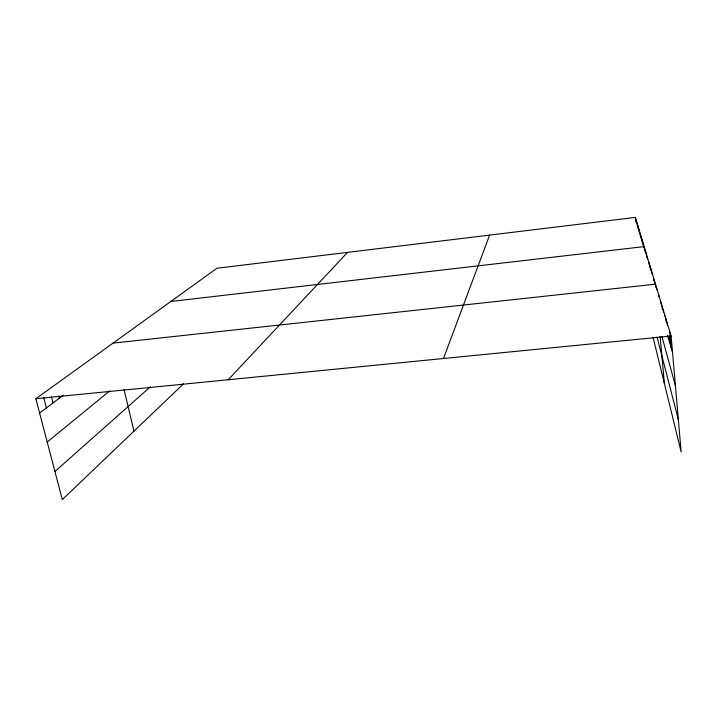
<?xml version="1.0" encoding="UTF-8"?>
<svg xmlns="http://www.w3.org/2000/svg" width="717" height="717" viewBox="0 0 717 717"><rect width="100%" height="100%" fill="white"/><g stroke="black" fill="none" stroke-linecap="round" stroke-linejoin="round"><path stroke-width="1.08" d="M443.473 358.5L489.612 235.104M228.23 379.75L347.575 252.375M183.543 383.792L62.307 499.606L35.85 398.742L216.946 268.248L635.325 217.394L671.121 336.031L681.15 451.952L653.124 337.59M54.94 471.499L150.301 386.866M47.214 442.066L109.674 390.935M39.596 413.028L63.338 395.166M170.834 301.472L644.135 246.612M113.035 343.12L655.472 284.183L655.768 287.418M35.85 398.742L671.121 336.031M667.599 335.538L672.546 352.504M661.988 336.667L675.441 385.925M43.746 397.845L46.372 407.928M657.077 337.107L678.363 419.732M51.31 396.519L52.968 402.963M58.866 395.999L59.412 398.123M124.05 389.456L133.954 431.168M641.168 236.771L641.464 239.98M640.469 234.441L640.756 237.614M639.878 233.204L640.066 235.301M639.098 229.924L639.394 233.034M638.444 227.728L638.73 230.811M637.789 225.577L638.076 228.633M637.153 223.471L637.359 225.694M636.535 221.401L636.741 223.605M635.925 219.375L636.122 221.562M635.325 217.394L635.728 221.714M649.826 265.451L650.122 268.741M648.957 262.574L649.154 264.743M647.281 257.018L647.469 259.142M646.465 254.338L646.752 257.484M645.676 251.703L645.865 253.782M644.897 249.131L645.183 252.223M644.242 247.723L644.449 249.955M643.373 244.076L643.678 247.374M642.62 241.593L642.925 244.855M641.885 239.155L642.19 242.391M658.627 294.615L658.806 296.695M656.494 287.571L656.691 289.758M660.151 336.479L664.354 383.434M654.478 280.867L654.666 283.009M653.501 277.64L653.787 280.804M651.619 271.402L651.807 273.473M650.713 268.391L650.911 270.605M667.007 322.39L667.285 325.563M668.199 336.121L668.387 338.236M665.708 318.097L665.985 321.225M664.444 313.912L664.641 316.125M663.216 309.852L663.413 312.029M662.024 305.89L662.311 309.117M660.859 302.036L661.047 304.16M669.705 331.353L671.121 347.611M669.176 336.434L669.732 342.86"/></g></svg>
